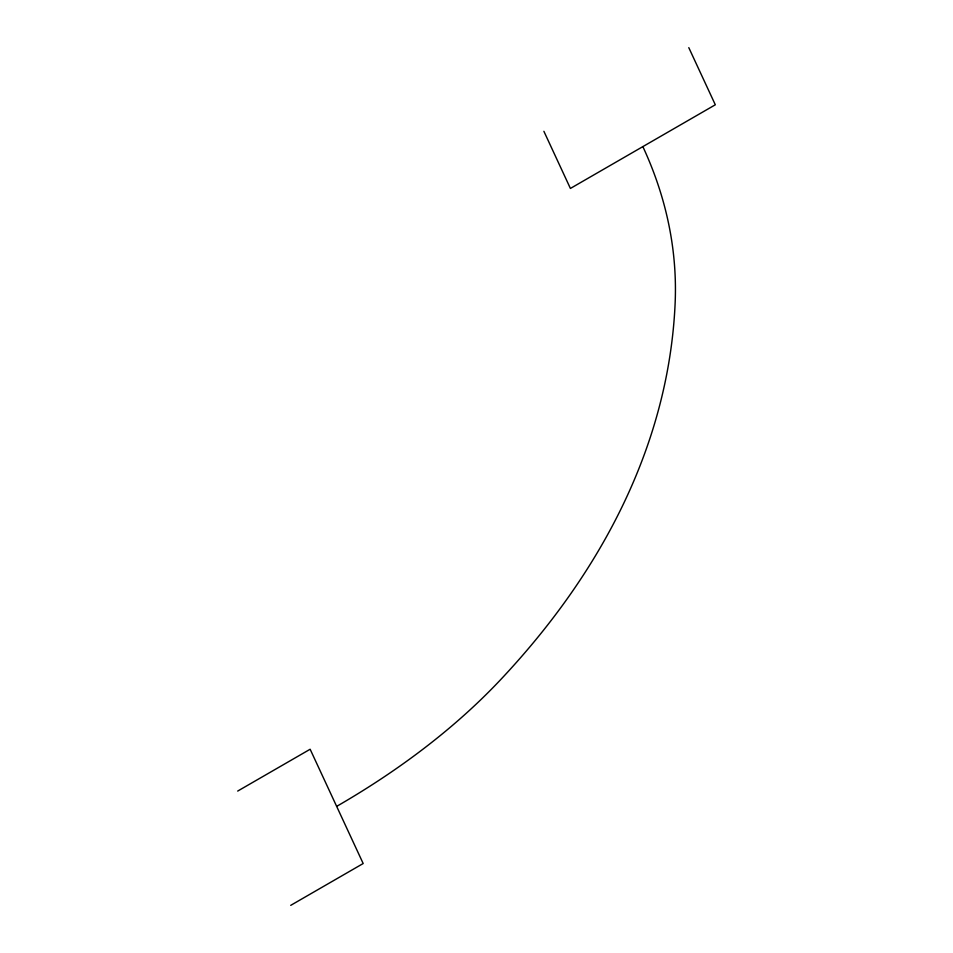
<?xml version="1.0" encoding="UTF-8"?>
<svg xmlns="http://www.w3.org/2000/svg" width="953" height="953" viewBox="0 0 953 953"><rect width="100%" height="100%" fill="white"/><g stroke="black" fill="none" stroke-linecap="round" stroke-linejoin="round"><path stroke-width="1.43" d="M237.69 791.073L310.142 749.249L363.176 863.525L290.725 905.35M688.793 47.65L715.31 104.782L570.406 188.444L543.889 131.3M336.659 806.381A955.966 551.918 0 0 0 501.207 679.048A1444.2 833.804 0 0 0 675.081 304.4A955.966 551.918 0 0 0 642.858 146.619"/></g></svg>
